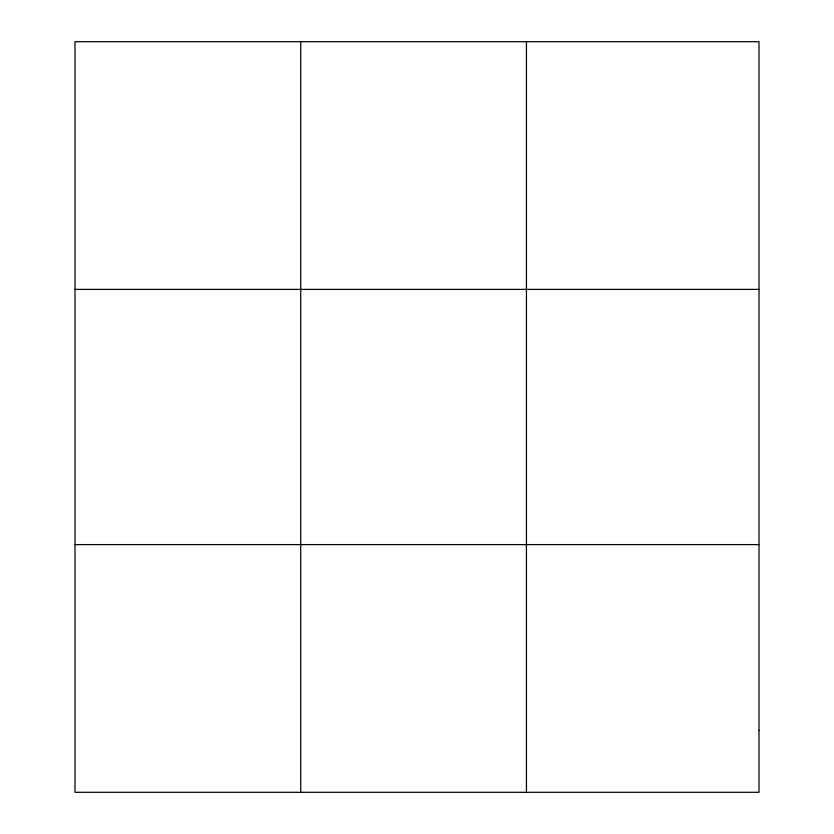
<?xml version="1.0" encoding="UTF-8"?>
<svg xmlns="http://www.w3.org/2000/svg" width="834" height="834" viewBox="0 0 834 834"><rect width="100%" height="100%" fill="white"/><g stroke="black" fill="none" stroke-linecap="round" stroke-linejoin="round"><path stroke-width="1.25" d="M300.72 41.7L300.72 792.3M526.442 41.7L526.442 792.3M75.008 289.398L758.992 289.398M75.008 544.602L758.992 544.602M758.992 730.375L758.992 792.3L75.008 792.3L75.008 41.7L758.992 41.7L758.992 730.375"/></g></svg>
